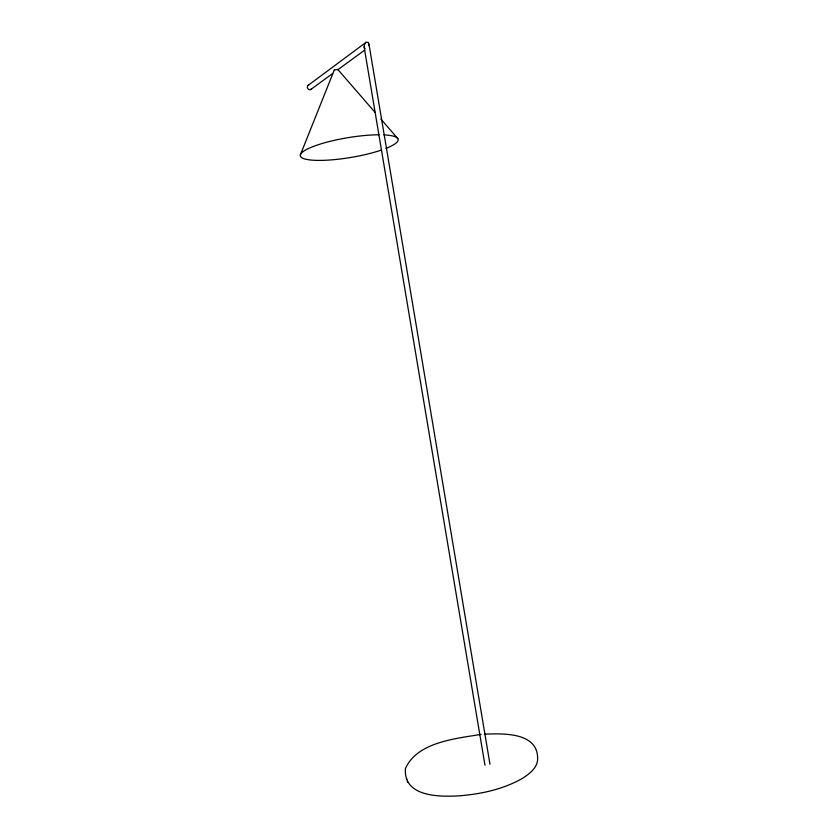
<?xml version="1.0" encoding="UTF-8"?>
<svg xmlns="http://www.w3.org/2000/svg" width="838" height="838" viewBox="0 0 838 838"><rect width="100%" height="100%" fill="white"/><g stroke="black" fill="none" stroke-linecap="round" stroke-linejoin="round"><path stroke-width="1.26" d="M334.31 70.015L337.766 69.386L374.995 112.292M368.751 45.608L368.416 42.476L366.164 42.256L308.206 85.308M300.371 154.841L334.31 69.952M366.164 42.256L364.572 44.278L364.121 46.949L484.972 765.209M310.804 89.498L332.602 73.555M337.787 69.764L364.781 50.039M481.054 734.381C456.04 738.582 417.146 741.976 405.424 768.582C403.204 797.367 440.379 797.053 460.313 795.744C482.007 793.9 503.984 789.071 522.975 778.041C529.794 773.6 538.09 767.21 537.629 758.139C537.462 732.066 502.748 733.46 484.448 734.172M365.064 48.709L364.121 46.949M380.913 119.111L397.841 138.616M406.503 778.649L406.765 779.466M407.341 781.341L407.593 782.147M368.909 43.838L489.979 764.266M383.919 134.887A49.589 9.993 -9.5 0 1 385.93 148.399M381.541 150.012A49.589 9.993 -9.5 0 1 314.669 160.309A49.589 9.993 -9.5 0 1 312.385 146.839A49.589 9.993 -9.5 0 1 378.954 134.782M311.495 88.671A2.462 2.053 58.9 0 1 307.955 88.765A2.462 2.053 58.9 0 1 308.698 85.099"/></g></svg>
